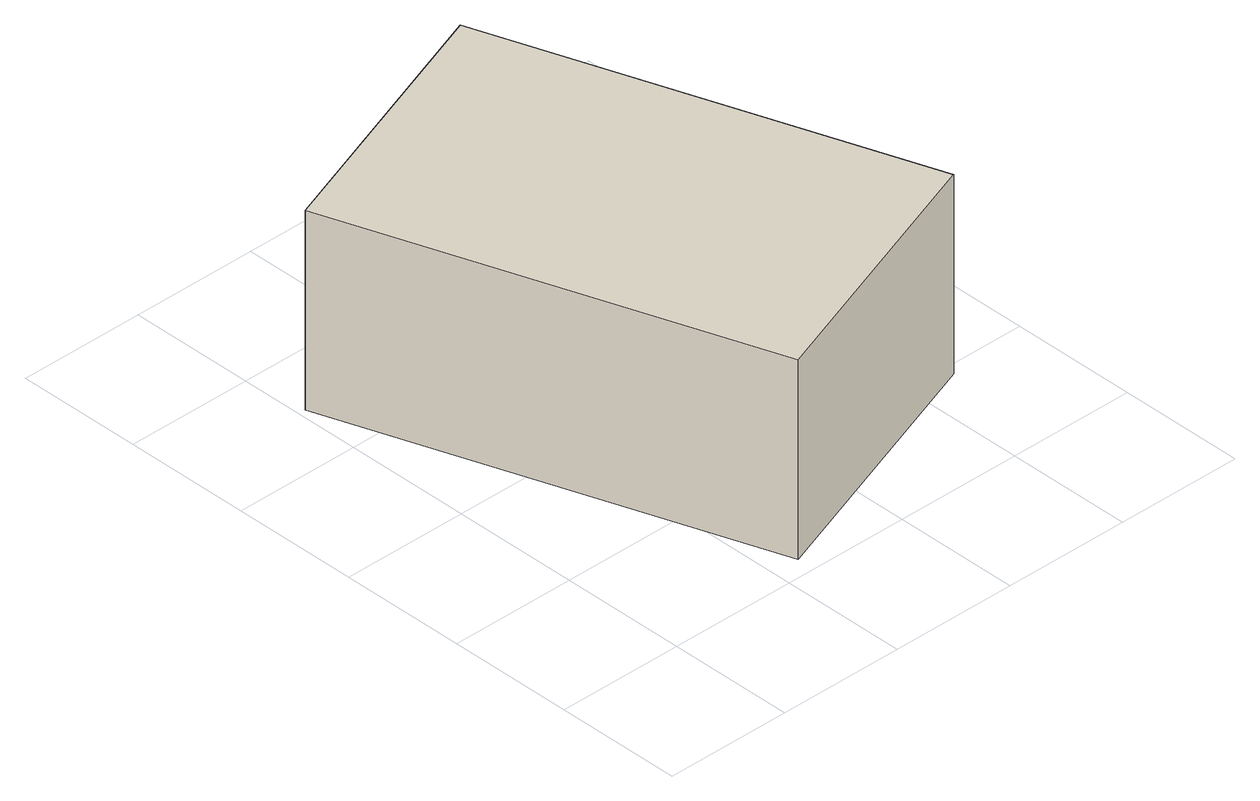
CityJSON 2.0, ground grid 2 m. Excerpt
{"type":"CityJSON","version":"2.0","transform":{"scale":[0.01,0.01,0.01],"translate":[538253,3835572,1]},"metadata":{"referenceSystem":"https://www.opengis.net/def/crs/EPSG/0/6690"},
"CityObjects":{
"building1":{"type":"Building","attributes":{"計測周辺長":23.24,"1/2500図郭":55,"区名":"此花区","町丁目名称":"梅町２丁目","街区番号":3,"class":"3001","usage":"431","measuredHeight":3.2,"storeysAboveGround":1,"BuildingDetailAttribute.buildingRoofEdgeArea":32.06,"BuildingDetailAttribute.buildingStructureType":"610","BuildingDetailAttribute.buildingStructureOrgType":"2","BuildingDetailAttribute.detailedUsage":"1730","BuildingDetailAttribute.specifiedBuildingCoverageRate":0.6,"BuildingDetailAttribute.surveyYear":2017,"BuildingTsunamiRiskAttribute.description":"1","BuildingTsunamiRiskAttribute.rank":"2","BuildingTsunamiRiskAttribute.depth":2.06,"BuildingHighTideRiskAttribute.description":"1","BuildingHighTideRiskAttribute.rank":"3","BuildingHighTideRiskAttribute.depth":4.82,"BuildingIDAttribute.prefecture":"27","BuildingIDAttribute.city":"27104"},"geometry":[{"type":"Solid","lod":"1","boundaries":[[[[0,1,2,3]],[[2,4,5,3]],[[1,6,4,2]],[[0,7,6,1]],[[3,5,7,0]],[[4,6,7,5]]]]}]}
},
"vertices":[
[12,702,14],[435,856,14],[667,183,14],[244,29,14],[667,183,331],[244,29,331],[435,856,331],[12,702,331]
]}
